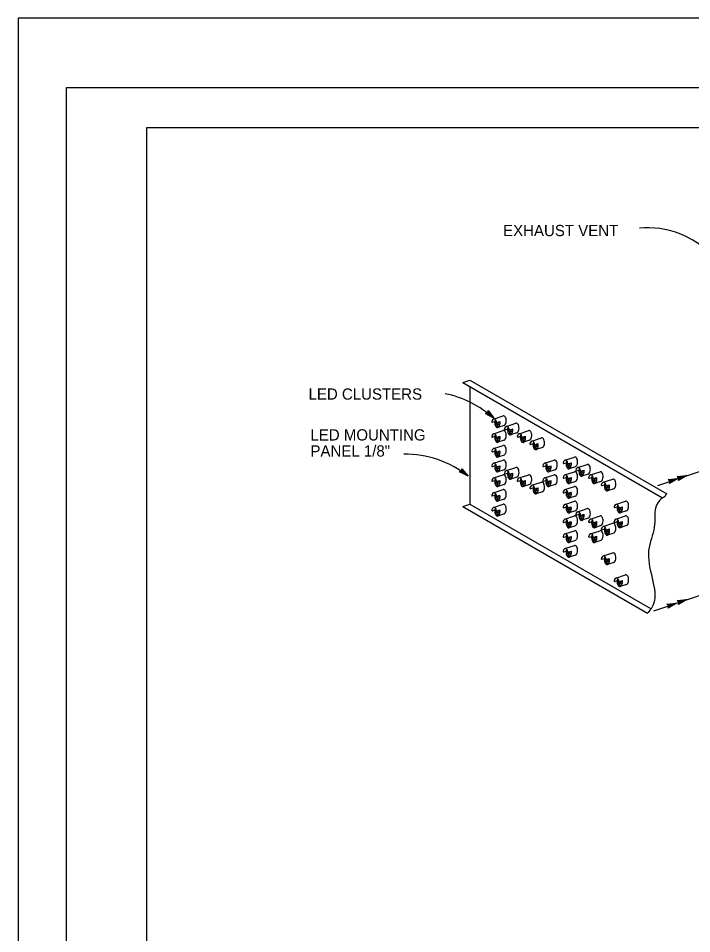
# Model space of a CAD drawing. Extents: x -894 to 866, y -472 to 714.
# Drawn here: x -894 to -474, y 143 to 714 of the extents above; entities that cross this region are included whole.
import ezdxf

# ---------------------------------------------------------------- set-up
doc = ezdxf.new("R2010")
doc.units = 0
for name, color, linetype in [('1 Control', 7, 'Continuous'), ('48 Elect Anno', 7, 'Continuous'), ('56 Stage 3 Anno', 7, 'Continuous'), ('57 Undefined', 7, 'Continuous'), ('60 Nongeo Data', 7, 'Continuous'), ('border_PLOTTING-ELEMENTS', 7, 'Continuous'), ('border_rw_22x34_Cut_Lines', 7, 'Continuous'), ('border_SHEET', 7, 'Continuous')]:
    doc.layers.add(name, color=color, linetype=linetype)

# ---------------------------------------------------------------- blocks, each defined once
blk = doc.blocks.new('A$C0BF')
at = {"layer": '1 Control'}
for p, q in [((-1.023, 0.172), (-0.047, 0.492)), ((-1.131, -0.163), (-0.891, -0.084)), ((-0.792, -0.108), (-0.831, -0.121)), ((-0.767, -0.322), (-0.798, -0.332)), ((-0.738, -0.103), (-0.743, -0.105)), ((-0.65, -0.494), (-0.735, -0.522)), ((-0.678, -0.174), (-0.709, -0.185)), ((-0.648, -0.5), (-0.666, -0.506)), ((-0.649, -0.172), (-0.373, -0.081)), ((-0.558, -0.346), (-0.646, -0.374)), ((-0.533, -0.672), (-0.603, -0.695)), ((-0.55, -0.35), (-0.589, -0.363)), ((0.046, -0.493), (-0.586, -0.7)), ((-0.515, -0.161), (-0.535, -0.167)), ((-0.422, -0.518), (-0.526, -0.552)), ((-0.372, -0.324), (-0.471, -0.357)), ((-0.368, -0.131), (-0.456, -0.16))]:
    blk.add_line(p, q, dxfattribs=at)
for centre, radius, start, end in [((-0.774, -0.01), 0.1, 116.54003, 288.37971), ((-1.151, -0.101), 0.065, 163.78212, 288.14402), ((-0.799, -0.216), 0.1, 108.06198, 286.12546), ((-0.766, -0.427), 0.1, 108.02845, 288.37971), ((-0.677, -0.279), 0.1, 108.02845, 288.37971), ((-0.634, -0.6), 0.1, 108.02845, 288.37971), ((-0.67, -0.11), 0.065, 192.91743, 288.14402), ((-0.59, -0.117), 0.1, 215.15071, 268.82003), ((-0.557, -0.457), 0.1, 108.02845, 288.37971), ((-0.503, -0.262), 0.1, 108.02845, 288.37971), ((-0.487, -0.065), 0.1, 228.77962, 288.37971)]:
    blk.add_arc(centre, radius, start, end, dxfattribs=at)
for centre, start_param, end_param in [((-0.979, -0.321), 5.117383, 7.35601), ((-0.632, -0.208), 0.892233, 4.96841), ((0, 0), 3.314857, 6.459374)]:
    blk.add_ellipse(centre, major_axis=(0, 0.5), ratio=0.535001, start_param=start_param, end_param=end_param, dxfattribs=at)

msp = doc.modelspace()

# ---------------------------------------------------------------- linework, layer by layer
at = {"layer": '48 Elect Anno'}
for p, q in [((-336.92, 475.53), (-495.64, 422.49)), ((-477.37, 428.81), (-482.94, 426.94)), ((-337.78, 398), (-498.21, 344.39))]:
    msp.add_line(p, q, dxfattribs=at)
for points in [[(-483.39, 428.19), (-477.37, 428.81), (-482.55, 425.69), (-482.46, 426.09), (-478.66, 428.37), (-483.08, 427.92), (-482.77, 427.65), (-479.95, 427.95), (-482.38, 426.49), (-482.29, 426.89), (-481.24, 427.52), (-482.46, 427.39), (-482.22, 427.18), (-482.55, 425.69), (-482.22, 427.18)], [(-488.96, 426.32), (-482.94, 426.94), (-488.12, 423.83), (-488.03, 424.23), (-484.23, 426.51), (-488.65, 426.06), (-488.34, 425.79), (-485.52, 426.08), (-487.95, 424.63), (-487.86, 425.02), (-486.81, 425.65), (-488.03, 425.53), (-487.79, 425.32), (-488.12, 423.83), (-487.79, 425.32)], [(-489.82, 348.79), (-483.8, 349.41), (-488.99, 346.3), (-488.9, 346.7), (-485.1, 348.98), (-489.51, 348.53), (-489.2, 348.26), (-486.38, 348.55), (-488.81, 347.09), (-488.72, 347.49), (-487.67, 348.12), (-488.89, 348), (-488.66, 347.79), (-488.99, 346.3), (-488.66, 347.79)], [(-483.39, 350.94), (-477.37, 351.56), (-482.55, 348.45), (-482.46, 348.85), (-478.66, 351.13), (-483.08, 350.68), (-482.77, 350.41), (-479.95, 350.7), (-482.38, 349.24), (-482.29, 349.64), (-481.24, 350.27), (-482.46, 350.15), (-482.22, 349.94), (-482.55, 348.45), (-482.22, 349.94)]]:
    msp.add_lwpolyline(points, close=True, dxfattribs=at)
for centre, radius, start, end in [((-501.45, 529.02), 54.09, 42.2348, 95.8906), ((-641.97, 414.36), 66.92, 48.5528, 77.964), ((-653.24, 378.58), 63.58, 51.5813, 90.5694)]:
    msp.add_arc(centre, radius, start, end, dxfattribs=at)
at = {"layer": '56 Stage 3 Anno'}
for points in [[(-601.22, 469.42), (-597.67, 464.52), (-602.96, 467.45), (-602.57, 467.57), (-598.7, 465.42), (-601.3, 469.02), (-601.37, 468.62), (-599.71, 466.32), (-602.19, 467.69), (-601.8, 467.82), (-600.73, 467.22), (-601.45, 468.22), (-601.51, 467.91), (-602.96, 467.45), (-601.51, 467.91)], [(-600.33, 468.19), (-597.67, 464.52), (-601.64, 466.72), (-601.35, 466.81), (-598.44, 465.2), (-600.39, 467.89), (-600.45, 467.59), (-599.2, 465.87), (-601.06, 466.9), (-600.77, 466.99), (-599.96, 466.55), (-600.5, 467.29), (-600.55, 467.06), (-601.64, 466.72), (-600.55, 467.06)], [(-617.53, 433.1), (-613.73, 428.39), (-619.17, 431.04), (-618.79, 431.18), (-614.8, 429.24), (-617.59, 432.69), (-617.64, 432.29), (-615.86, 430.08), (-618.4, 431.32), (-618.02, 431.47), (-616.92, 430.93), (-617.69, 431.89), (-617.74, 431.57), (-619.17, 431.04), (-617.74, 431.57)]]:
    msp.add_lwpolyline(points, close=True, dxfattribs=at)
at = {"layer": '60 Nongeo Data'}
for p, q in [((-616.97, 486.72), (-612.61, 488.17)), ((-616.97, 486.72), (-492.57, 415)), ((-612.61, 488.17), (-489.78, 417.35)), ((-612.61, 484.21), (-612.61, 410.93)), ((-616.97, 409.47), (-612.61, 410.93)), ((-612.61, 410.93), (-499.62, 345.78)), ((-616.97, 409.47), (-501.92, 343.15))]:
    msp.add_line(p, q, dxfattribs=at)
for points in [[(-489.78, 417.35), (-490.11, 417.16), (-490.85, 416.73), (-491.14, 415.27), (-492.1, 415.09), (-492.57, 415)], [(-492.57, 415), (-493.65, 414.03), (-498.67, 409.53), (-496.1, 396.82), (-502.97, 382.52), (-499.28, 365.76), (-495.43, 349.9), (-501.1, 344), (-501.92, 343.15)]]:
    msp.add_open_spline(points, degree=3, dxfattribs=at)
at = {"layer": 'border_PLOTTING-ELEMENTS'}
for points in [[(-894.04, -472.43), (865.96, -472.43), (865.96, 713.58), (-894.04, 713.58)], [(-864.04, 670.58), (835.96, 670.58), (835.96, -429.43), (-864.04, -429.43)]]:
    msp.add_lwpolyline(points, close=True, dxfattribs=at)
at = {"layer": 'border_rw_22x34_Cut_Lines'}
msp.add_lwpolyline([(-864.04, 670.58), (835.96, 670.58), (835.96, -429.43), (-864.04, -429.43)], close=True, dxfattribs=at)
at = {"layer": 'border_SHEET'}
for p, q in [((-814.04, 645.57), (810.96, 645.57)), ((-814.04, -404.43), (-814.04, 645.57))]:
    msp.add_line(p, q, dxfattribs=at)

# ---------------------------------------------------------------- block references
at = {"layer": '60 Nongeo Data', "xscale": 6.118213875984253, "yscale": 6.118213875984253}
for p in [(-591.57, 462.97), (-591.57, 453.79), (-583.62, 458.38), (-575.67, 453.8), (-567.72, 449.22), (-591.57, 444.61), (-547.11, 437.33), (-591.57, 435.43), (-583.62, 430.85), (-559.77, 435.45), (-539.16, 432.75), (-591.57, 426.26), (-575.67, 426.27), (-559.77, 426.28), (-547.11, 428.16), (-531.21, 428.17), (-567.72, 421.68), (-547.11, 418.98), (-523.26, 423.58), (-591.57, 417.08), (-591.57, 407.9), (-547.11, 409.8), (-515.31, 409.82), (-539.16, 405.22), (-547.11, 400.62), (-531.21, 400.63), (-523.26, 396.05), (-515.31, 400.64), (-547.11, 391.45), (-531.21, 391.46), (-547.11, 382.27), (-523.26, 377.69), (-515.31, 363.93)]:
    msp.add_blockref('A$C0BF', p, dxfattribs=at)

# ---------------------------------------------------------------- texts
at = {"layer": '57 Undefined'}
for s, p in [('EXHAUST VENT', (-591.91, 577.92)), ('LED CLUSTERS', (-713.16, 476.08)), ('LED MOUNTING', (-711.97, 450.64)), ('PANEL 1/8"', (-711.97, 440.64))]:
    msp.add_text(s, height=7, dxfattribs=at).set_placement(p)

doc.saveas('drawing.dxf')
